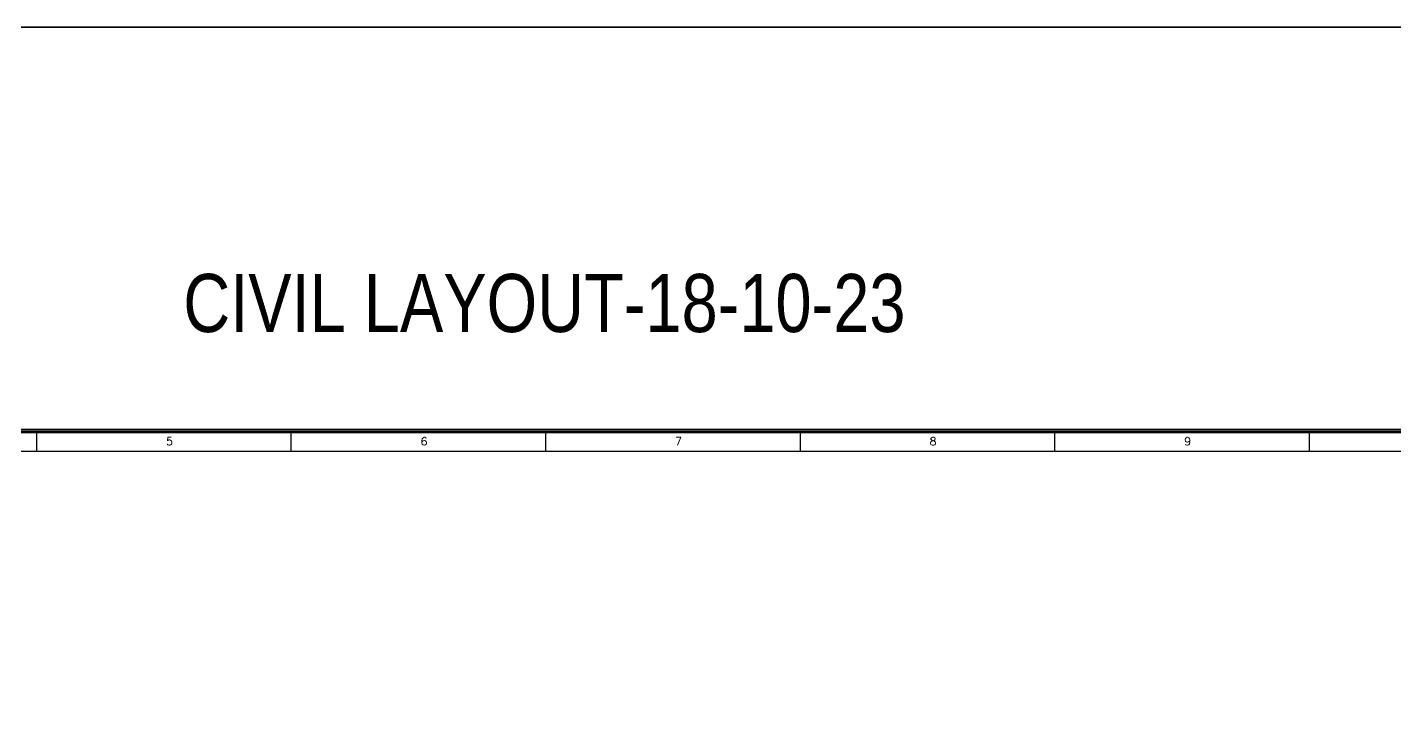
# Model space of a CAD drawing. Header units: millimetres. Extents: x 1448174 to 1599581, y -224422 to -106989.
# Drawn here: x 1473102 to 1496617, y -119057 to -106989 of the extents above; entities that cross this region are included whole.
import ezdxf
from ezdxf.enums import TextEntityAlignment as Align

# ---------------------------------------------------------------- set-up
doc = ezdxf.new("R2010")
doc.units = ezdxf.units.MM
doc.header["$LTSCALE"] = 600
doc.header["$MEASUREMENT"] = 0
doc.layers.add('AREA', color=193, linetype='Continuous', plot=False)
doc.layers.add('P-Wall', color=1, linetype='Continuous', lineweight=35)
doc.layers.add('TEXT', color=253, linetype='Continuous')
doc.layers.add('TITLE', color=7, linetype='Continuous')
doc.styles.add('ROMANS', font='romans.shx')
doc.styles.add('style1', font='swisse.ttf', dxfattribs={"width": 0.8})

# ---------------------------------------------------------------- blocks, each defined once
blk = doc.blocks.new('A$C66962185')
at = {"layer": 'TITLE', "color": 7}
for p, q in [((120.9, -140930.66), (120.9, -140928.36)), ((151.16, -140930.66), (151.16, -140928.36)), ((181.42, -140930.66), (181.42, -140928.36)), ((211.69, -140930.66), (211.69, -140928.36)), ((241.95, -140930.66), (241.95, -140928.36)), ((272.21, -140930.66), (272.21, -140928.36))]:
    blk.add_line(p, q, dxfattribs=at)
at = {"layer": 'TITLE'}
blk.add_line((2.14, -140930.66), (360.7, -140930.66), dxfattribs=at)
at = {"layer": 'TITLE', "color": 7, "const_width": 0.355}
blk.add_lwpolyline([(363, -140928.36), (363, -141178.33), (0, -141178.33), (0, -140928.36)], close=True, dxfattribs=at)
at = {"layer": 'TITLE', "color": 7, "style": 'ROMANS'}
for s, p in [('5', (136.67, -140929.48)), ('6', (166.94, -140929.48)), ('7', (197.2, -140929.48)), ('8', (227.46, -140929.48)), ('9', (257.73, -140929.48))]:
    blk.add_text(s, height=0.952, dxfattribs=at).set_placement(p, align=Align.MIDDLE)

msp = doc.modelspace()

# ---------------------------------------------------------------- linework, layer by layer
at = {"layer": 'AREA'}
for points in [[(1455732.3205, -113906.4522), (1508329.0246, -113906.4522), (1508329.0246, -150152.9671), (1455732.3205, -150152.9671)], [(1455777.3205, -113951.4522), (1508284.0246, -113951.4522), (1508284.0246, -150107.9671), (1455777.3205, -150107.9671)]]:
    msp.add_lwpolyline(points, close=True, dxfattribs=at)
at = {"layer": 'P-Wall', "color": 30, "true_color": 0xf8991e}
msp.add_lwpolyline([(1448174.0104, -106989.2702), (1514611.3294, -106989.2702), (1514611.3294, -156412.5289), (1448174.0104, -156412.5289)], close=True, dxfattribs=at)

# ---------------------------------------------------------------- block references
at = {"layer": 'TITLE', "xscale": 144.6465675549349, "yscale": 144.6465665108379, "zscale": 144.6465669265092}
msp.add_blockref('A$C66962185', (1455777.3205, 20270852.605), dxfattribs=at)

# ---------------------------------------------------------------- texts
at = {"layer": 'TEXT', "color": 7, "insert": (1475783.576, -111232.7191), "char_height": 1000, "width": 19166.422352, "attachment_point": 1, "style": 'style1'}
msp.add_mtext('{\\fArial|b0|i0|c0|p34;CIVIL LAYOUT-18-10-23}', dxfattribs=at)

doc.saveas('drawing.dxf')
